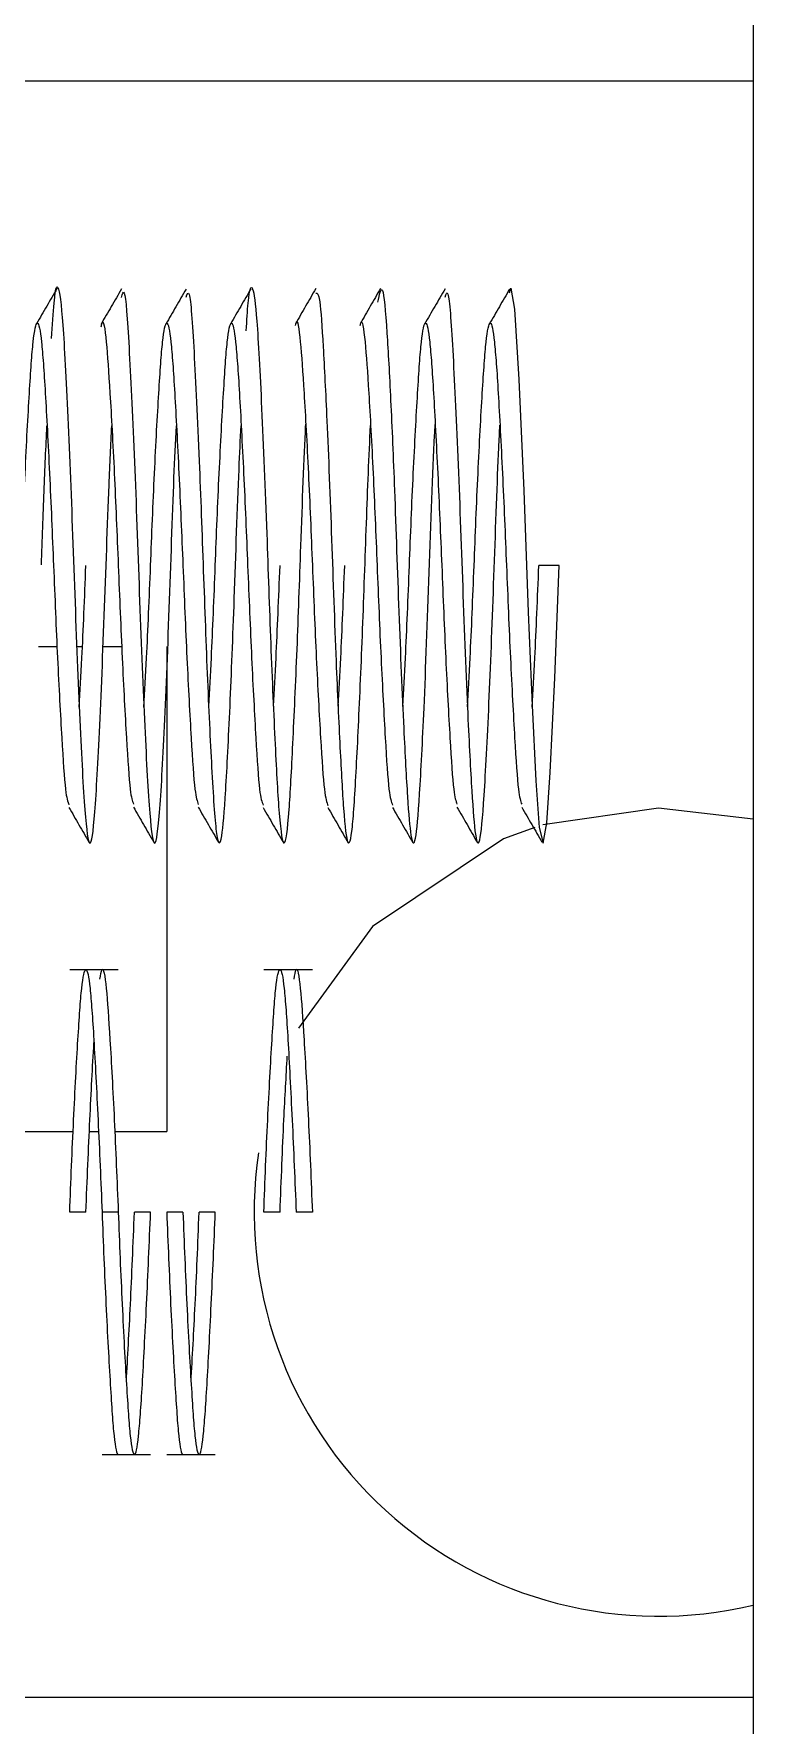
# Model space of a CAD drawing. Header units: millimetres. Extents: x -635 to 515, y -448 to 489.
# Drawn here: x -423.74 to -419.29, y -211.7 to -201.24 of the extents above; entities that cross this region are included whole.
import ezdxf

# ---------------------------------------------------------------- set-up
doc = ezdxf.new("R2010")
doc.units = ezdxf.units.MM

msp = doc.modelspace()

# ---------------------------------------------------------------- linework, layer by layer
at = {"color": 7, "linetype": 'Continuous', "lineweight": 25}
for p, q in [((-419.293, -92.529), (-419.293, -262.529)), ((-422.018, -207.028), (-422.318, -207.028))]:
    msp.add_line(p, q, dxfattribs=at)
at = {"color": 144, "linetype": 'Continuous', "lineweight": 18}
for p, q in [((-429.918, -201.528), (-419.293, -201.528)), ((-420.493, -204.528), (-420.618, -204.528)), ((-423.712, -205.028), (-423.597, -205.028)), ((-423.474, -205.028), (-423.44, -205.028)), ((-423.312, -205.028), (-423.197, -205.028)), ((-422.918, -205.028), (-422.918, -208.028)), ((-420.643, -206.148), (-420.836, -206.218)), ((-423.218, -207.028), (-423.518, -207.028)), ((-423.986, -208.028), (-423.497, -208.028)), ((-423.397, -208.028), (-423.34, -208.028)), ((-423.24, -208.028), (-422.918, -208.028)), ((-423.418, -208.528), (-423.518, -208.528)), ((-423.218, -208.528), (-423.318, -208.528)), ((-423.018, -208.528), (-423.118, -208.528)), ((-422.818, -208.528), (-422.918, -208.528)), ((-422.618, -208.528), (-422.718, -208.528)), ((-422.218, -208.528), (-422.318, -208.528)), ((-422.018, -208.528), (-422.118, -208.528)), ((-423.318, -210.028), (-423.018, -210.028)), ((-422.918, -210.028), (-422.618, -210.028)), ((-429.918, -211.528), (-419.293, -211.528))]:
    msp.add_line(p, q, dxfattribs=at)
at = {"color": 144, "linetype": 'Continuous', "lineweight": 18, "flags": 128}
for points in [[(-420.799, -202.841), (-420.791, -202.812), (-420.768, -202.941), (-420.741, -203.377), (-420.71, -204.063), (-420.683, -204.816), (-420.66, -205.393), (-420.636, -205.859), (-420.615, -206.148), (-420.592, -206.244), (-420.568, -206.12), (-420.548, -205.808), (-420.519, -205.222), (-420.493, -204.528), (-420.493, -204.528)], [(-419.293, -206.097), (-419.879, -206.028), (-420.593, -206.132)], [(-420.836, -206.218), (-421.647, -206.761), (-422.104, -207.39)]]:
    msp.add_lwpolyline(points, dxfattribs=at)
at = {"color": 144, "linetype": 'Continuous', "lineweight": 18}
msp.add_arc((-419.878, -208.528), 2.5, 171.5524, 283.5373, dxfattribs=at)
for points, knots in [([(-423.63, -203.123), (-423.625, -203.042), (-423.61, -202.792), (-423.582, -202.775), (-423.554, -203.098), (-423.521, -203.764), (-423.491, -204.606), (-423.46, -205.429), (-423.428, -206.044), (-423.398, -206.309), (-423.366, -206.162), (-423.337, -205.634), (-423.304, -204.865), (-423.28, -204.122), (-423.264, -203.78), (-423.258, -203.663)], [0, 0, 0, 0, 0.04088, 0.1255, 0.207573, 0.291799, 0.374462, 0.458054, 0.541533, 0.624307, 0.708454, 0.790596, 0.875174, 0.956962, 1, 1, 1, 1]), ([(-422.427, -203.075), (-422.423, -203.012), (-422.411, -202.818), (-422.387, -202.776), (-422.36, -202.981), (-422.332, -203.523), (-422.301, -204.276), (-422.276, -205.031), (-422.248, -205.659), (-422.222, -206.129), (-422.192, -206.312), (-422.163, -206.111), (-422.139, -205.652), (-422.112, -205.061), (-422.088, -204.372), (-422.069, -203.849), (-422.059, -203.656), (-422.059, -203.652)], [0, 0, 0, 0, 0.034514, 0.106246, 0.176771, 0.259245, 0.343179, 0.412406, 0.484387, 0.554015, 0.63744, 0.720597, 0.786266, 0.854078, 0.919391, 0.998034, 1, 1, 1, 1]), ([(-423.198, -202.868), (-423.192, -202.848), (-423.176, -202.791), (-423.152, -203.142), (-423.119, -203.803), (-423.09, -204.654), (-423.058, -205.469), (-423.027, -206.068), (-422.997, -206.312), (-422.964, -206.143), (-422.935, -205.597), (-422.902, -204.819), (-422.879, -204.09), (-422.864, -203.766), (-422.858, -203.663)], [0, 0, 0, 0, 0.050166, 0.13962, 0.231759, 0.321754, 0.41329, 0.504122, 0.594803, 0.686453, 0.776342, 0.868552, 0.957948, 1, 1, 1, 1]), ([(-422.799, -202.867), (-422.792, -202.848), (-422.775, -202.799), (-422.75, -203.171), (-422.719, -203.812), (-422.692, -204.562), (-422.667, -205.259), (-422.637, -205.868), (-422.611, -206.254), (-422.579, -206.266), (-422.554, -205.951), (-422.527, -205.419), (-422.499, -204.712), (-422.478, -204.051), (-422.463, -203.749), (-422.459, -203.662)], [0, 0, 0, 0, 0.0557669, 0.1449211, 0.2370172, 0.3127544, 0.388938, 0.4666448, 0.5547988, 0.6462608, 0.7212494, 0.7983123, 0.8754852, 0.9639871, 1, 1, 1, 1]), ([(-421.997, -202.843), (-421.988, -202.842), (-421.972, -202.841), (-421.952, -203.155), (-421.926, -203.651), (-421.899, -204.356), (-421.874, -205.092), (-421.847, -205.671), (-421.824, -206.086), (-421.799, -206.291), (-421.77, -206.195), (-421.747, -205.817), (-421.72, -205.251), (-421.695, -204.604), (-421.676, -204.027), (-421.663, -203.756), (-421.659, -203.661)], [0, 0, 0, 0, 0.0690759, 0.1344411, 0.2021111, 0.2878358, 0.3715805, 0.4399639, 0.5061139, 0.5855071, 0.6662994, 0.7441889, 0.817777, 0.8899601, 0.961262, 1, 1, 1, 1]), ([(-421.613, -202.898), (-421.603, -202.851), (-421.584, -202.754), (-421.559, -203.027), (-421.534, -203.487), (-421.508, -204.092), (-421.484, -204.833), (-421.455, -205.515), (-421.43, -205.983), (-421.408, -206.248), (-421.38, -206.266), (-421.355, -205.978), (-421.326, -205.396), (-421.295, -204.586), (-421.272, -203.919), (-421.26, -203.677), (-421.259, -203.654)], [0, 0, 0, 0, 0.077844, 0.158297, 0.222363, 0.287727, 0.367491, 0.450026, 0.51419, 0.577076, 0.6547, 0.729654, 0.806295, 0.898745, 0.990625, 1, 1, 1, 1]), ([(-421.198, -202.866), (-421.192, -202.848), (-421.175, -202.799), (-421.151, -203.16), (-421.118, -203.823), (-421.089, -204.67), (-421.06, -205.425), (-421.032, -205.95), (-421.009, -206.25), (-420.979, -206.267), (-420.953, -205.936), (-420.922, -205.32), (-420.894, -204.558), (-420.873, -203.944), (-420.861, -203.704), (-420.859, -203.658)], [0, 0, 0, 0, 0.053409, 0.141896, 0.233231, 0.322769, 0.414014, 0.4859, 0.555837, 0.642214, 0.725539, 0.811334, 0.895969, 0.980333, 1, 1, 1, 1]), ([(-423.323, -203.051), (-423.322, -203.042), (-423.311, -202.989), (-423.292, -203.119), (-423.27, -203.437), (-423.242, -203.939), (-423.226, -204.333), (-423.218, -204.528)], [0, 0, 0, 0, 0.047324, 0.287862, 0.520919, 0.763558, 1, 1, 1, 1]), ([(-422.122, -203.043), (-422.121, -203.037), (-422.111, -202.989), (-422.092, -203.12), (-422.07, -203.436), (-422.042, -203.939), (-422.026, -204.333), (-422.018, -204.528)], [0, 0, 0, 0, 0.032084, 0.27647, 0.513256, 0.759776, 1, 1, 1, 1]), ([(-421.722, -203.043), (-421.721, -203.038), (-421.711, -202.989), (-421.692, -203.12), (-421.67, -203.436), (-421.642, -203.939), (-421.626, -204.333), (-421.618, -204.528)], [0, 0, 0, 0, 0.032694, 0.276926, 0.513562, 0.759927, 1, 1, 1, 1]), ([(-423.818, -204.528), (-423.811, -204.34), (-423.803, -204.143), (-423.785, -203.773), (-423.776, -203.601), (-423.763, -203.393), (-423.759, -203.331), (-423.752, -203.226), (-423.748, -203.182), (-423.736, -203.07), (-423.727, -203.028), (-423.709, -203.028), (-423.7, -203.07), (-423.689, -203.182), (-423.685, -203.226), (-423.677, -203.331), (-423.673, -203.393), (-423.661, -203.601), (-423.652, -203.773), (-423.634, -204.143), (-423.626, -204.34), (-423.618, -204.528)], [0, 0, 0, 0, 0.125, 0.125, 0.25, 0.25, 0.3125, 0.3125, 0.375, 0.375, 0.5, 0.5, 0.625, 0.625, 0.6875, 0.6875, 0.75, 0.75, 0.875, 0.875, 1, 1, 1, 1]), ([(-423.018, -204.528), (-423.011, -204.34), (-423.003, -204.143), (-422.985, -203.773), (-422.976, -203.601), (-422.963, -203.393), (-422.959, -203.331), (-422.952, -203.226), (-422.948, -203.182), (-422.936, -203.07), (-422.927, -203.028), (-422.909, -203.028), (-422.9, -203.07), (-422.889, -203.182), (-422.885, -203.226), (-422.877, -203.331), (-422.873, -203.393), (-422.861, -203.601), (-422.852, -203.773), (-422.834, -204.143), (-422.826, -204.34), (-422.818, -204.528)], [0, 0, 0, 0, 0.125, 0.125, 0.25, 0.25, 0.3125, 0.3125, 0.375, 0.375, 0.5, 0.5, 0.625, 0.625, 0.6875, 0.6875, 0.75, 0.75, 0.875, 0.875, 1, 1, 1, 1]), ([(-422.618, -204.528), (-422.611, -204.34), (-422.603, -204.143), (-422.585, -203.773), (-422.576, -203.601), (-422.563, -203.393), (-422.559, -203.331), (-422.552, -203.226), (-422.548, -203.182), (-422.536, -203.07), (-422.527, -203.028), (-422.509, -203.028), (-422.5, -203.07), (-422.489, -203.182), (-422.485, -203.226), (-422.477, -203.331), (-422.473, -203.393), (-422.461, -203.601), (-422.452, -203.773), (-422.434, -204.143), (-422.426, -204.34), (-422.418, -204.528)], [0, 0, 0, 0, 0.125, 0.125, 0.25, 0.25, 0.3125, 0.3125, 0.375, 0.375, 0.5, 0.5, 0.625, 0.625, 0.6875, 0.6875, 0.75, 0.75, 0.875, 0.875, 1, 1, 1, 1]), ([(-421.418, -204.528), (-421.411, -204.34), (-421.403, -204.143), (-421.385, -203.773), (-421.376, -203.601), (-421.363, -203.393), (-421.359, -203.331), (-421.352, -203.226), (-421.348, -203.182), (-421.336, -203.07), (-421.327, -203.028), (-421.309, -203.028), (-421.3, -203.07), (-421.289, -203.182), (-421.285, -203.226), (-421.277, -203.331), (-421.273, -203.393), (-421.261, -203.601), (-421.252, -203.773), (-421.234, -204.143), (-421.226, -204.34), (-421.218, -204.528)], [0, 0, 0, 0, 0.125, 0.125, 0.25, 0.25, 0.3125, 0.3125, 0.375, 0.375, 0.5, 0.5, 0.625, 0.625, 0.6875, 0.6875, 0.75, 0.75, 0.875, 0.875, 1, 1, 1, 1]), ([(-421.018, -204.528), (-421.011, -204.34), (-421.003, -204.143), (-420.985, -203.773), (-420.976, -203.601), (-420.963, -203.393), (-420.959, -203.331), (-420.952, -203.226), (-420.948, -203.182), (-420.936, -203.07), (-420.927, -203.028), (-420.909, -203.028), (-420.9, -203.07), (-420.889, -203.182), (-420.885, -203.226), (-420.877, -203.331), (-420.873, -203.393), (-420.861, -203.601), (-420.852, -203.773), (-420.834, -204.143), (-420.826, -204.34), (-420.818, -204.528)], [0, 0, 0, 0, 0.125, 0.125, 0.25, 0.25, 0.3125, 0.3125, 0.375, 0.375, 0.5, 0.5, 0.625, 0.625, 0.6875, 0.6875, 0.75, 0.75, 0.875, 0.875, 1, 1, 1, 1]), ([(-423.693, -204.524), (-423.688, -204.369), (-423.677, -204.051), (-423.665, -203.794), (-423.659, -203.663)], [0, 0, 0, 0, 0.490171, 1, 1, 1, 1]), ([(-423.618, -204.528), (-423.61, -204.723), (-423.594, -205.119), (-423.567, -205.611), (-423.546, -205.944), (-423.53, -205.988), (-423.523, -206.008)], [0, 0, 0, 0, 0.259351, 0.525499, 0.781138, 1, 1, 1, 1]), ([(-423.459, -205.404), (-423.454, -205.306), (-423.439, -205.052), (-423.426, -204.727), (-423.418, -204.528)], [0, 0, 0, 0, 0.3881199, 1, 1, 1, 1]), ([(-423.218, -204.528), (-423.21, -204.723), (-423.194, -205.119), (-423.167, -205.611), (-423.146, -205.94), (-423.131, -205.984), (-423.124, -206.003)], [0, 0, 0, 0, 0.26217, 0.531211, 0.789627, 1, 1, 1, 1]), ([(-423.059, -205.403), (-423.054, -205.305), (-423.039, -205.051), (-423.026, -204.727), (-423.018, -204.528)], [0, 0, 0, 0, 0.38731, 1, 1, 1, 1]), ([(-422.818, -204.528), (-422.81, -204.723), (-422.794, -205.119), (-422.767, -205.611), (-422.746, -205.942), (-422.73, -205.985), (-422.723, -206.005)], [0, 0, 0, 0, 0.261092, 0.529027, 0.786381, 1, 1, 1, 1]), ([(-422.659, -205.398), (-422.653, -205.301), (-422.639, -205.049), (-422.626, -204.727), (-422.618, -204.528)], [0, 0, 0, 0, 0.383316, 1, 1, 1, 1]), ([(-422.418, -204.528), (-422.41, -204.723), (-422.394, -205.119), (-422.367, -205.611), (-422.346, -205.946), (-422.33, -205.99), (-422.322, -206.01)], [0, 0, 0, 0, 0.257954, 0.522668, 0.776929, 1, 1, 1, 1]), ([(-422.259, -205.397), (-422.253, -205.301), (-422.239, -205.049), (-422.226, -204.727), (-422.218, -204.528)], [0, 0, 0, 0, 0.3824438, 1, 1, 1, 1]), ([(-422.018, -204.528), (-422.01, -204.723), (-421.994, -205.118), (-421.967, -205.612), (-421.945, -205.948), (-421.929, -205.992), (-421.922, -206.013)], [0, 0, 0, 0, 0.2562667, 0.5192499, 0.771848, 1, 1, 1, 1]), ([(-421.859, -205.398), (-421.853, -205.302), (-421.839, -205.05), (-421.826, -204.727), (-421.818, -204.528)], [0, 0, 0, 0, 0.383654, 1, 1, 1, 1]), ([(-421.618, -204.528), (-421.61, -204.723), (-421.594, -205.119), (-421.567, -205.611), (-421.546, -205.945), (-421.53, -205.989), (-421.522, -206.009)], [0, 0, 0, 0, 0.25845, 0.523674, 0.778424, 1, 1, 1, 1]), ([(-421.459, -205.399), (-421.453, -205.302), (-421.439, -205.05), (-421.426, -204.727), (-421.418, -204.528)], [0, 0, 0, 0, 0.383775, 1, 1, 1, 1]), ([(-421.218, -204.528), (-421.21, -204.723), (-421.194, -205.119), (-421.167, -205.611), (-421.146, -205.941), (-421.131, -205.984), (-421.124, -206.004)], [0, 0, 0, 0, 0.261889, 0.530642, 0.788782, 1, 1, 1, 1]), ([(-421.059, -205.402), (-421.054, -205.304), (-421.039, -205.051), (-421.026, -204.727), (-421.018, -204.528)], [0, 0, 0, 0, 0.386853, 1, 1, 1, 1]), ([(-420.818, -204.528), (-420.81, -204.723), (-420.794, -205.119), (-420.767, -205.611), (-420.746, -205.941), (-420.731, -205.985), (-420.724, -206.004)], [0, 0, 0, 0, 0.261592, 0.530039, 0.787886, 1, 1, 1, 1]), ([(-420.659, -205.404), (-420.654, -205.306), (-420.639, -205.052), (-420.626, -204.727), (-420.618, -204.528)], [0, 0, 0, 0, 0.388234, 1, 1, 1, 1]), ([(-423.518, -208.528), (-423.511, -208.34), (-423.503, -208.143), (-423.485, -207.773), (-423.476, -207.601), (-423.463, -207.393), (-423.459, -207.331), (-423.452, -207.226), (-423.448, -207.182), (-423.436, -207.07), (-423.427, -207.028), (-423.409, -207.028), (-423.4, -207.07), (-423.389, -207.182), (-423.385, -207.226), (-423.377, -207.331), (-423.373, -207.393), (-423.361, -207.601), (-423.352, -207.773), (-423.334, -208.143), (-423.326, -208.34), (-423.318, -208.528)], [0, 0, 0, 0, 0.125, 0.125, 0.25, 0.25, 0.3125, 0.3125, 0.375, 0.375, 0.5, 0.5, 0.625, 0.625, 0.6875, 0.6875, 0.75, 0.75, 0.875, 0.875, 1, 1, 1, 1]), ([(-423.331, -207.086), (-423.327, -207.061), (-423.314, -206.986), (-423.292, -207.114), (-423.27, -207.438), (-423.242, -207.939), (-423.226, -208.333), (-423.218, -208.528)], [0, 0, 0, 0, 0.112092, 0.336277, 0.55349, 0.779633, 1, 1, 1, 1]), ([(-422.318, -208.528), (-422.311, -208.34), (-422.303, -208.143), (-422.285, -207.773), (-422.276, -207.601), (-422.263, -207.393), (-422.259, -207.331), (-422.252, -207.226), (-422.248, -207.182), (-422.236, -207.07), (-422.227, -207.028), (-422.209, -207.028), (-422.2, -207.07), (-422.189, -207.182), (-422.185, -207.226), (-422.177, -207.331), (-422.173, -207.393), (-422.161, -207.601), (-422.152, -207.773), (-422.134, -208.143), (-422.126, -208.34), (-422.118, -208.528)], [0, 0, 0, 0, 0.125, 0.125, 0.25, 0.25, 0.3125, 0.3125, 0.375, 0.375, 0.5, 0.5, 0.625, 0.625, 0.6875, 0.6875, 0.75, 0.75, 0.875, 0.875, 1, 1, 1, 1]), ([(-422.131, -207.086), (-422.127, -207.061), (-422.114, -206.986), (-422.092, -207.114), (-422.07, -207.438), (-422.042, -207.939), (-422.026, -208.333), (-422.018, -208.528)], [0, 0, 0, 0, 0.112092, 0.336277, 0.55349, 0.779633, 1, 1, 1, 1]), ([(-423.418, -208.528), (-423.41, -208.33), (-423.394, -207.937), (-423.377, -207.631), (-423.368, -207.479)], [0, 0, 0, 0, 0.50201, 1, 1, 1, 1]), ([(-422.218, -208.528), (-422.21, -208.33), (-422.196, -207.969), (-422.18, -207.688), (-422.173, -207.562)], [0, 0, 0, 0, 0.549455, 1, 1, 1, 1]), ([(-423.318, -208.528), (-423.311, -208.715), (-423.303, -208.913), (-423.285, -209.283), (-423.276, -209.454), (-423.263, -209.663), (-423.259, -209.724), (-423.252, -209.83), (-423.248, -209.874), (-423.236, -209.986), (-423.227, -210.028), (-423.218, -210.028)], [0, 0, 0, 0, 0.25, 0.25, 0.5, 0.5, 0.625, 0.625, 0.75, 0.75, 1, 1, 1, 1]), ([(-423.218, -208.528), (-423.211, -208.715), (-423.203, -208.913), (-423.185, -209.283), (-423.176, -209.454), (-423.163, -209.663), (-423.159, -209.724), (-423.152, -209.83), (-423.148, -209.874), (-423.136, -209.986), (-423.127, -210.028), (-423.109, -210.028), (-423.1, -209.986), (-423.089, -209.874), (-423.085, -209.83), (-423.077, -209.724), (-423.073, -209.663), (-423.061, -209.454), (-423.052, -209.283), (-423.034, -208.913), (-423.026, -208.715), (-423.018, -208.528)], [0, 0, 0, 0, 0.125, 0.125, 0.25, 0.25, 0.3125, 0.3125, 0.375, 0.375, 0.5, 0.5, 0.625, 0.625, 0.6875, 0.6875, 0.75, 0.75, 0.875, 0.875, 1, 1, 1, 1]), ([(-423.168, -209.577), (-423.16, -209.424), (-423.142, -209.118), (-423.126, -208.725), (-423.118, -208.528)], [0, 0, 0, 0, 0.49799, 1, 1, 1, 1]), ([(-422.918, -208.528), (-422.911, -208.715), (-422.903, -208.913), (-422.885, -209.283), (-422.876, -209.454), (-422.863, -209.663), (-422.859, -209.724), (-422.852, -209.83), (-422.848, -209.874), (-422.836, -209.986), (-422.827, -210.028), (-422.818, -210.028)], [0, 0, 0, 0, 0.25, 0.25, 0.5, 0.5, 0.625, 0.625, 0.75, 0.75, 1, 1, 1, 1]), ([(-422.818, -208.528), (-422.811, -208.715), (-422.803, -208.913), (-422.785, -209.283), (-422.776, -209.454), (-422.763, -209.663), (-422.759, -209.724), (-422.752, -209.83), (-422.748, -209.874), (-422.736, -209.986), (-422.727, -210.028), (-422.709, -210.028), (-422.7, -209.986), (-422.689, -209.874), (-422.685, -209.83), (-422.677, -209.724), (-422.673, -209.663), (-422.661, -209.454), (-422.652, -209.283), (-422.634, -208.913), (-422.626, -208.715), (-422.618, -208.528)], [0, 0, 0, 0, 0.125, 0.125, 0.25, 0.25, 0.3125, 0.3125, 0.375, 0.375, 0.5, 0.5, 0.625, 0.625, 0.6875, 0.6875, 0.75, 0.75, 0.875, 0.875, 1, 1, 1, 1]), ([(-422.768, -209.577), (-422.76, -209.424), (-422.742, -209.118), (-422.726, -208.725), (-422.718, -208.528)], [0, 0, 0, 0, 0.49799, 1, 1, 1, 1])]:
    msp.add_open_spline(points, degree=3, knots=knots, dxfattribs=at)
at = {"color": 7, "linetype": 'Continuous', "lineweight": 25}
for points, knots in [([(-423.597, -202.814), (-423.618, -202.85), (-423.66, -202.922), (-423.702, -202.995), (-423.723, -203.031)], [0, 0, 0, 0, 0.500046, 1, 1, 1, 1]), ([(-423.198, -202.816), (-423.219, -202.853), (-423.261, -202.925), (-423.303, -202.997), (-423.324, -203.033)], [0, 0, 0, 0, 0.50005, 1, 1, 1, 1]), ([(-422.799, -202.817), (-422.82, -202.853), (-422.862, -202.926), (-422.903, -202.998), (-422.924, -203.034)], [0, 0, 0, 0, 0.500071, 1, 1, 1, 1]), ([(-422.398, -202.815), (-422.419, -202.851), (-422.461, -202.924), (-422.503, -202.996), (-422.523, -203.032)], [0, 0, 0, 0, 0.50008, 1, 1, 1, 1]), ([(-421.997, -202.814), (-422.018, -202.85), (-422.06, -202.922), (-422.101, -202.994), (-422.122, -203.031)], [0, 0, 0, 0, 0.500069, 1, 1, 1, 1]), ([(-421.597, -202.814), (-421.618, -202.85), (-421.66, -202.922), (-421.701, -202.995), (-421.722, -203.031)], [0, 0, 0, 0, 0.500049, 1, 1, 1, 1]), ([(-421.198, -202.816), (-421.219, -202.852), (-421.261, -202.924), (-421.303, -202.997), (-421.324, -203.033)], [0, 0, 0, 0, 0.500046, 1, 1, 1, 1]), ([(-420.799, -202.817), (-420.82, -202.853), (-420.862, -202.926), (-420.903, -202.998), (-420.924, -203.034)], [0, 0, 0, 0, 0.500067, 1, 1, 1, 1]), ([(-423.523, -206.024), (-423.502, -206.06), (-423.461, -206.132), (-423.419, -206.204), (-423.398, -206.24)], [0, 0, 0, 0, 0.499957, 1, 1, 1, 1]), ([(-423.124, -206.022), (-423.103, -206.058), (-423.062, -206.13), (-423.02, -206.202), (-422.999, -206.239)], [0, 0, 0, 0, 0.499939, 1, 1, 1, 1]), ([(-422.724, -206.022), (-422.703, -206.058), (-422.661, -206.131), (-422.619, -206.203), (-422.598, -206.239)], [0, 0, 0, 0, 0.499922, 1, 1, 1, 1]), ([(-422.323, -206.024), (-422.302, -206.06), (-422.26, -206.133), (-422.218, -206.205), (-422.197, -206.241)], [0, 0, 0, 0, 0.499923, 1, 1, 1, 1]), ([(-421.922, -206.025), (-421.901, -206.061), (-421.859, -206.134), (-421.818, -206.206), (-421.797, -206.242)], [0, 0, 0, 0, 0.499942, 1, 1, 1, 1]), ([(-421.523, -206.024), (-421.502, -206.06), (-421.46, -206.132), (-421.418, -206.205), (-421.397, -206.241)], [0, 0, 0, 0, 0.499958, 1, 1, 1, 1]), ([(-421.124, -206.022), (-421.103, -206.058), (-421.061, -206.13), (-421.02, -206.203), (-420.999, -206.239)], [0, 0, 0, 0, 0.499943, 1, 1, 1, 1]), ([(-420.724, -206.022), (-420.703, -206.058), (-420.661, -206.13), (-420.619, -206.203), (-420.599, -206.239)], [0, 0, 0, 0, 0.499924, 1, 1, 1, 1])]:
    msp.add_open_spline(points, degree=3, knots=knots, dxfattribs=at)

doc.saveas('drawing.dxf')
